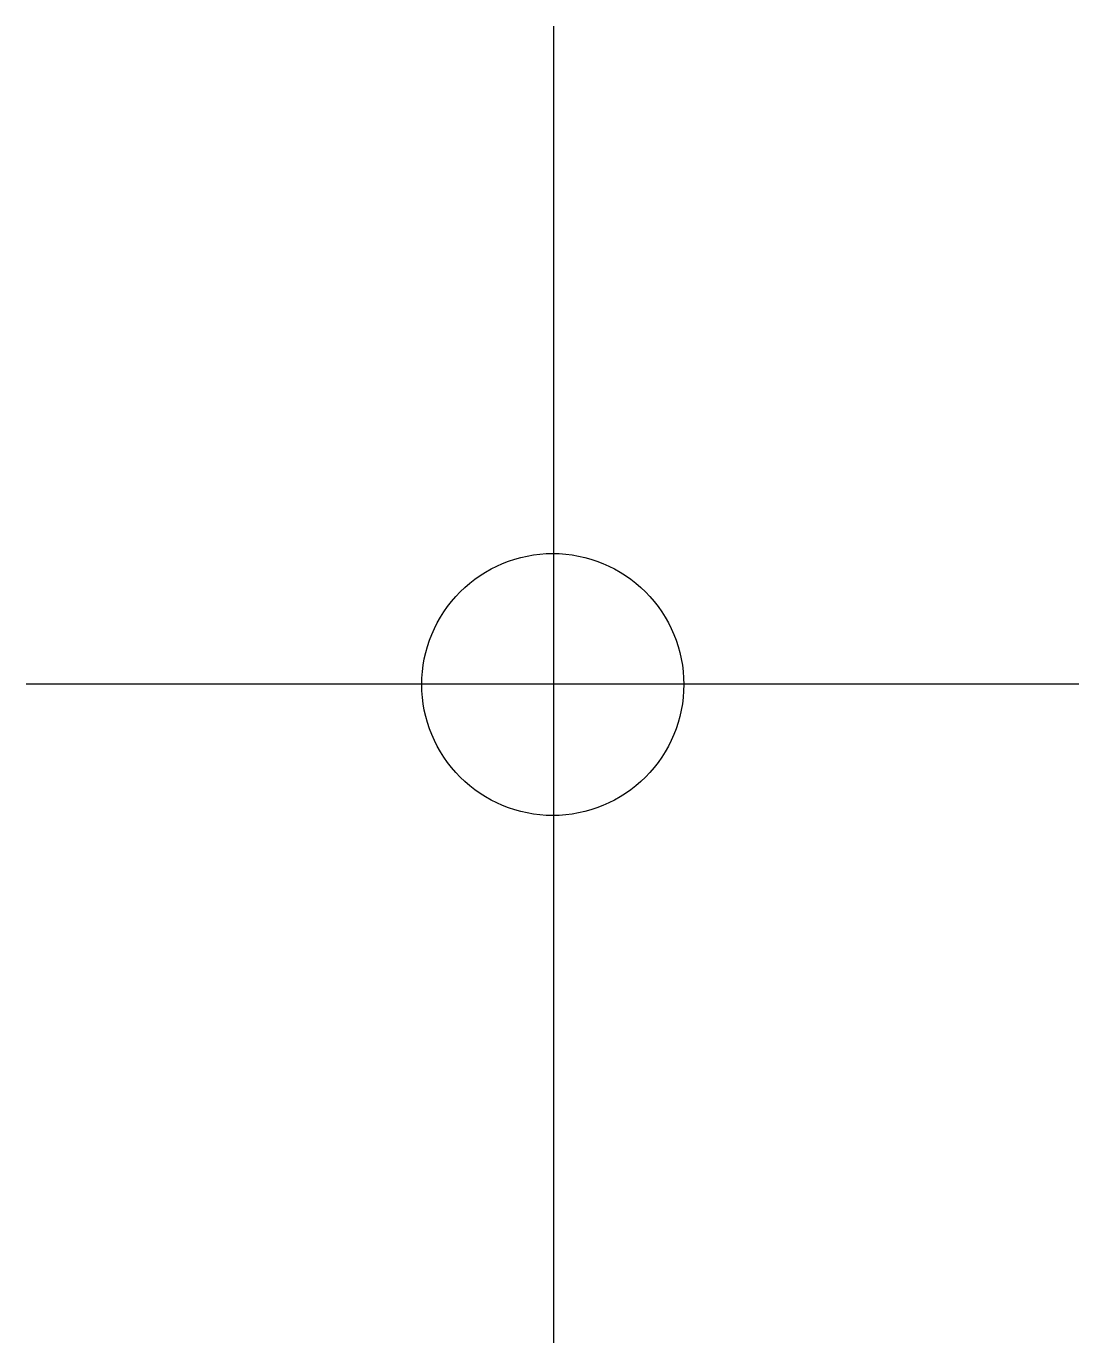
# Model space of a CAD drawing. Extents: x -200 to 200, y -250 to 250.
import ezdxf

# ---------------------------------------------------------------- set-up
doc = ezdxf.new("R2010")
doc.units = 0
doc.layers.add('axis', color=7, linetype='CONTINUOUS')

msp = doc.modelspace()

# ---------------------------------------------------------------- linework, layer by layer
at = {"layer": 'axis', "color": 5}
for points in [[(0.228949, 250), (0.228949, -250)], [(-200, 0.23), (199.76835, 0.23)]]:
    msp.add_lwpolyline(points, dxfattribs=at)
msp.add_lwpolyline([(49.77159, 0.000008)], close=True, dxfattribs=at)
for points in [[(-35.193839, 35.193838), (-25.859853, 44.527823), (-13.20025, 49.7716), (0, 49.771598)], [(0, 49.771598), (13.200248, 49.771597), (25.859849, 44.527819), (35.193833, 35.193835)], [(-49.7716, 0.000008), (-49.771603, 13.200255), (-44.527825, 25.859854), (-35.193839, 35.193838)], [(35.193833, 35.193835), (44.527816, 25.859851), (49.771593, 13.200253), (49.77159, 0.000008)], [(-35.193843, -35.193829), (-44.527829, -25.859842), (-49.771605, -13.20024), (-49.7716, 0.000008)], [(49.77159, 0.000008), (49.771595, -13.200239), (44.52782, -25.859839), (35.193836, -35.193825)], [(0, -49.771592), (-13.200252, -49.771594), (-25.859856, -44.527815), (-35.193843, -35.193829)], [(35.193836, -35.193825), (25.859852, -44.527811), (13.20025, -49.771591), (0, -49.771592)]]:
    msp.add_open_spline(points, degree=3, dxfattribs=at)

doc.saveas('drawing.dxf')
